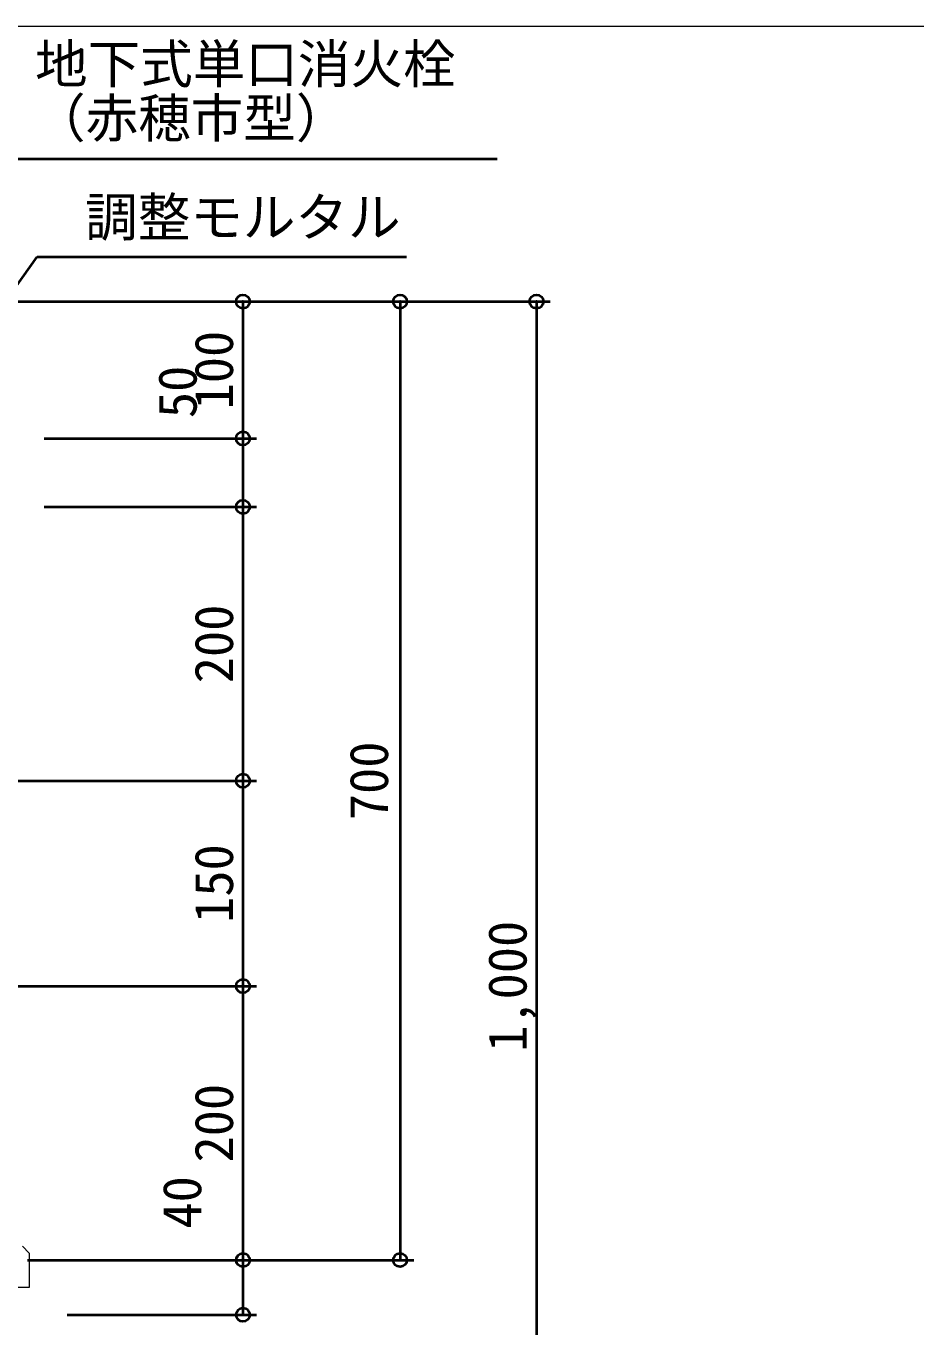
# Model space of a CAD drawing. Units: millimetres at full size, sheet at 1:20. Extents: x -5952 to 5966, y -3160 to 3160.
# Drawn here: x -336 to 314, y 170 to 1120 of the extents above; entities that cross this region are included whole.
import ezdxf
from ezdxf.enums import TextEntityAlignment as Align

# ---------------------------------------------------------------- set-up
doc = ezdxf.new("R2010")
doc.units = ezdxf.units.MM
doc.header["$LTSCALE"] = 20
doc.header["$PDMODE"] = 32
doc.header["$PDSIZE"] = 10
for name, color, linetype, lineweight in [('0-5_TEMP01', 3, 'Continuous', 18), ('0-7_躯体', 7, 'Continuous', 9), ('0-C_寸法', 1, 'Continuous', 40)]:
    doc.layers.add(name, color=color, linetype=linetype, lineweight=lineweight)
doc.styles.add('ＭＳ ゴシック', font='')
doc.styles.get('ＭＳ ゴシック').set_extended_font_data('MS Gothic')

msp = doc.modelspace()

# ---------------------------------------------------------------- linework, layer by layer
at = {"layer": '0-5_TEMP01'}
msp.add_line((-4026.9, 1120.37), (1673.1, 1120.37), dxfattribs=at)
at = {"layer": '0-7_躯体'}
for p, q in [((-333.76, 224.16), (-338.76, 229.16)), ((-333.76, 224.16), (-333.76, 199.15)), ((-333.76, 199.15), (-359, 199.15))]:
    msp.add_line(p, q, dxfattribs=at)
at = {"layer": '0-C_寸法'}
for p, q in [((-363.76, 1023.41), (7.94, 1023.41)), ((-438.88, 795.99), (-327.93, 951.74)), ((-327.93, 951.74), (-58.16, 951.74)), ((-394.76, 919.16), (-167.69, 919.16)), ((-394.76, 919.16), (-52.88, 919.16)), ((-394.76, 919.16), (46.73, 919.16)), ((-177.69, 919.16), (-177.69, 819.15)), ((-62.88, 919.16), (-62.88, 219.15)), ((36.73, 919.16), (36.73, -80.84)), ((-322.76, 819.15), (-167.69, 819.15)), ((-322.76, 819.15), (-167.69, 819.15)), ((-177.69, 819.15), (-177.69, 769.16)), ((-322.76, 769.16), (-167.69, 769.16)), ((-322.76, 769.16), (-167.69, 769.16)), ((-177.69, 769.16), (-177.69, 569.15)), ((-383.5, 569.15), (-167.69, 569.15)), ((-383.5, 569.15), (-167.69, 569.15)), ((-177.69, 569.15), (-177.69, 419.16)), ((-383.5, 419.16), (-167.69, 419.16)), ((-383.5, 419.16), (-167.69, 419.16)), ((-177.69, 419.16), (-177.69, 219.15)), ((-335, 219.15), (-167.69, 219.15)), ((-335, 219.15), (-52.88, 219.15)), ((-333.59, 219.15), (-167.65, 219.15)), ((-177.65, 219.15), (-177.65, 179.16)), ((-305.94, 179.16), (-167.65, 179.16))]:
    msp.add_line(p, q, dxfattribs=at)
for p in [(-177.69, 919.16), (-62.88, 919.16), (36.73, 919.16), (-177.69, 819.15), (-177.69, 769.16), (-177.69, 569.15), (-177.69, 419.16), (-177.69, 219.15), (-177.65, 219.15), (-62.88, 219.15), (-177.65, 179.16)]:
    msp.add_point(p, dxfattribs=at)

# ---------------------------------------------------------------- texts
at = {"layer": '0-C_寸法', "style": 'ＭＳ ゴシック'}
for s, p in [('地下式単口消火栓', (-329.51, 1070.15)), ('（赤穂市型）', (-330.98, 1030.62)), ('調整モルタル', (-292.93, 958.31))]:
    msp.add_text(s, height=28.15, dxfattribs=at).set_placement(p, align=Align.BOTTOM_LEFT)
for s, p in [('100', (-176.47, 840.36)), ('50', (-203.03, 833.99)), ('200', (-176.47, 640.36)), ('700', (-63.23, 540.36)), ('150', (-176.47, 465.36)), ('1,000', (37.95, 371.16)), ('200', (-176.47, 290.36)), ('40', (-199.7, 242.09))]:
    msp.add_text(s, height=28.15, rotation=90, dxfattribs=at).set_placement(p, align=Align.BOTTOM_LEFT)

doc.saveas('drawing.dxf')
